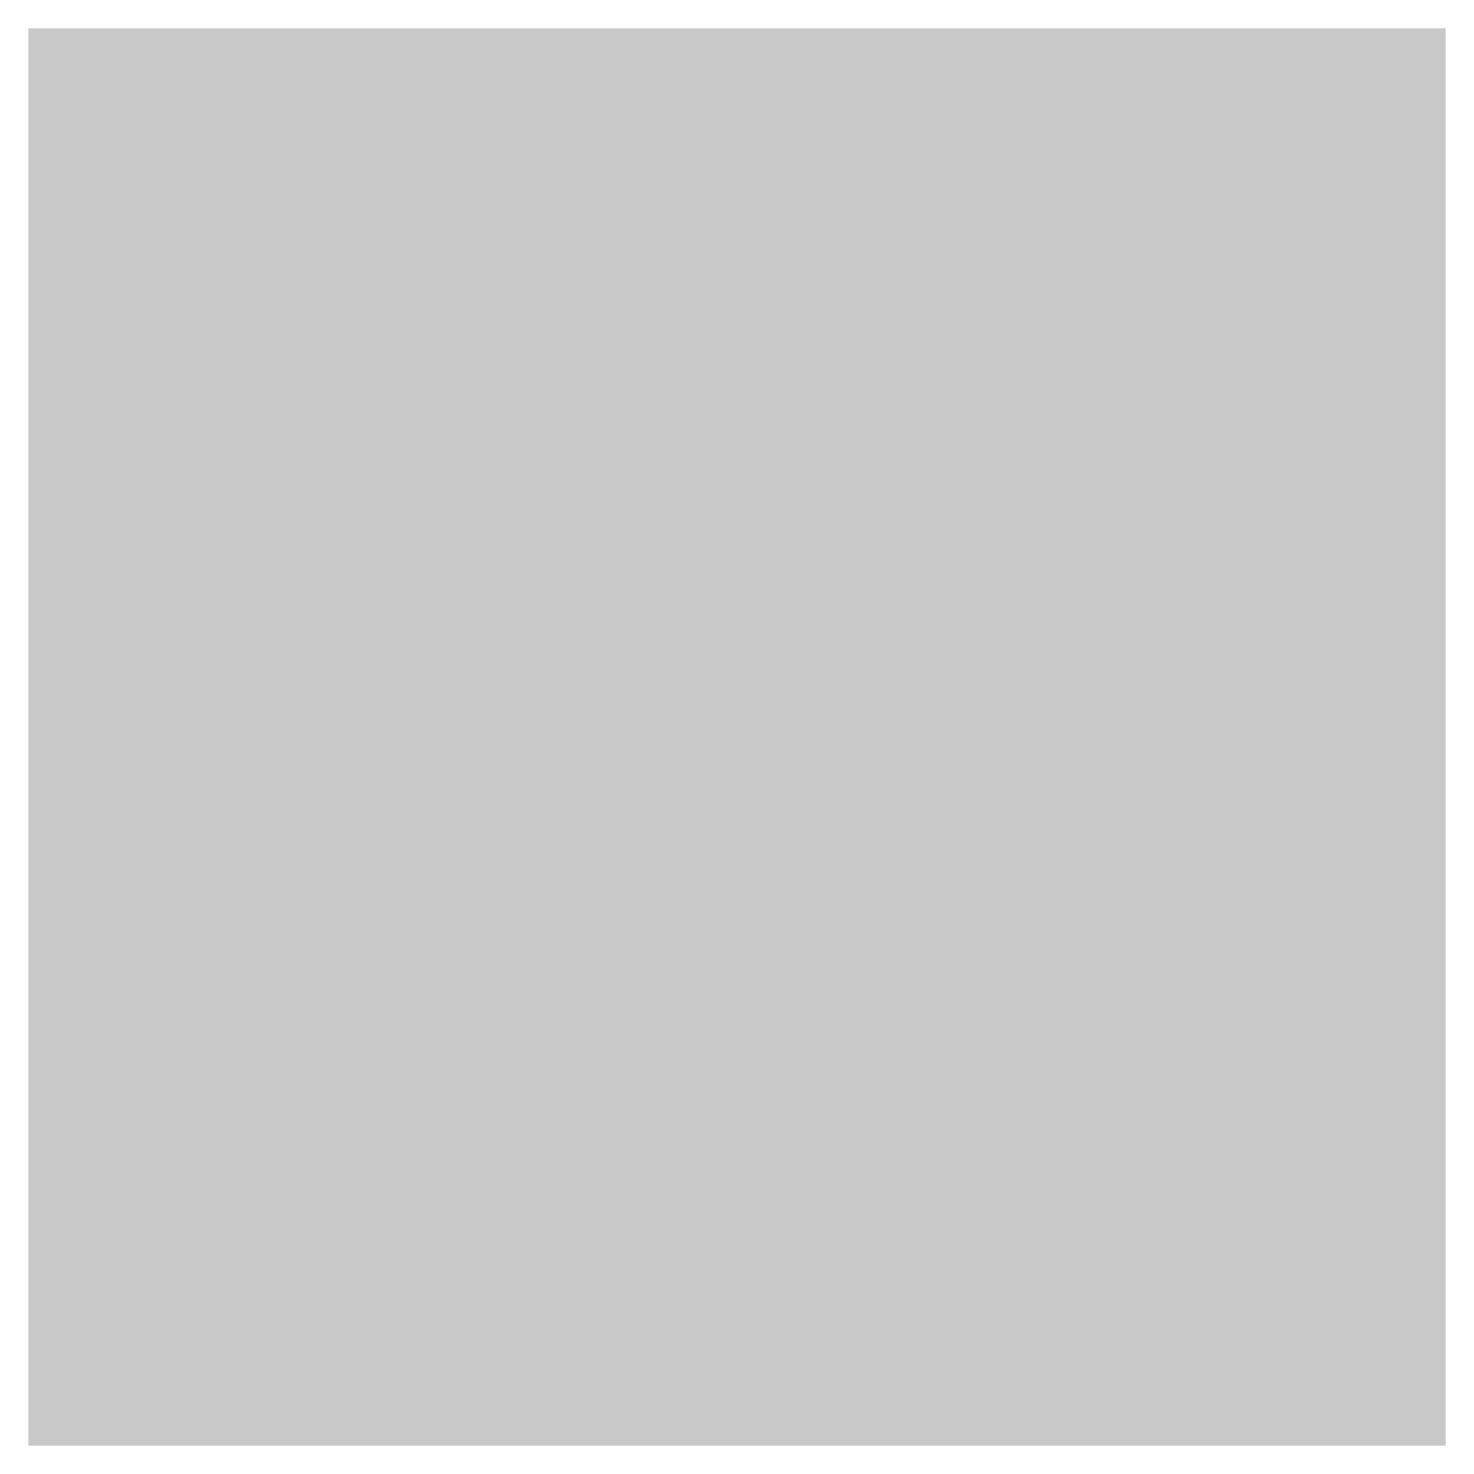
# Model space of a CAD drawing. Header units: metres. Extents: x 100 to 110, y 100 to 110.
import ezdxf

# ---------------------------------------------------------------- set-up
doc = ezdxf.new("R2010")
doc.units = ezdxf.units.M
doc.layers.add('LAYER1', color=1, linetype='CONTINUOUS')

msp = doc.modelspace()

# ---------------------------------------------------------------- hatches: boundary and pattern name
at = {"layer": 'LAYER1'}
msp.add_hatch(color=5, dxfattribs=at).paths.add_polyline_path([(100, 100), (110, 100), (110, 110), (100, 110), (100, 100)])

doc.saveas('drawing.dxf')
